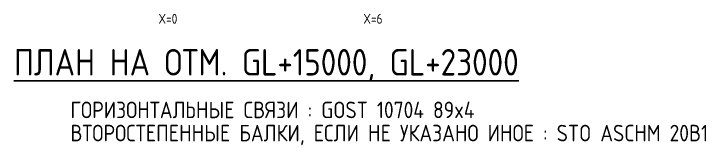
# Model space of a CAD drawing. Header units: millimetres. Extents: x 2309978 to 2584027, y 1315575 to 1485433.
# Drawn here: x 2379795 to 2400645, y 1377239 to 1381211 of the extents above; entities that cross this region are included whole.
import ezdxf
from ezdxf.enums import TextEntityAlignment as Align

# ---------------------------------------------------------------- set-up
doc = ezdxf.new("R2010")
doc.units = ezdxf.units.MM
doc.header["$LTSCALE"] = 40
for name, color, linetype in [('STEEL MEMBER', 7, 'Continuous'), ('SYMBOL', 3, 'Continuous'), ('text', 2, 'Continuous')]:
    doc.layers.add(name, color=color, linetype=linetype)
doc.styles.add('1-200', font='romans.shx', dxfattribs={"width": 0.82, "height": 500})
doc.styles.add('DIM', font='romans.shx', dxfattribs={"width": 0.8})
doc.styles.add('ROMAND', font='romand.shx', dxfattribs={"width": 0.82})

msp = doc.modelspace()

# ---------------------------------------------------------------- texts
at = {"layer": 'STEEL MEMBER', "style": '1-200', "width": 0.82}
for s, p in [('ГОРИЗОНТАЛЬНЫЕ СВЯЗИ : GOST 10704 89x4', (2381499.4, 1378056)), ('ВТОРОСТЕПЕННЫЕ БАЛКИ, ЕСЛИ НЕ УКАЗАНО ИНОЕ : STO ASCHM 20B1', (2381499.4, 1377356))]:
    msp.add_text(s, height=500, dxfattribs=at).set_placement(p)
at = {"layer": 'SYMBOL', "color": 1, "linetype": 'Continuous', "style": 'DIM', "width": 0.8}
for s, p in [('X=0', (2384435.8, 1381061.4)), ('X=6', (2390610, 1381061.4))]:
    msp.add_text(s, height=300, dxfattribs=at).set_placement(p, align=Align.MIDDLE_CENTER)
at = {"layer": 'text', "color": 2, "ltscale": 30, "style": 'ROMAND', "width": 0.82}
msp.add_text('%%UПЛАН НА ОТМ. GL+15000, GL+23000', height=800, dxfattribs=at).set_placement((2379795.1, 1379346.1))

doc.saveas('drawing.dxf')
